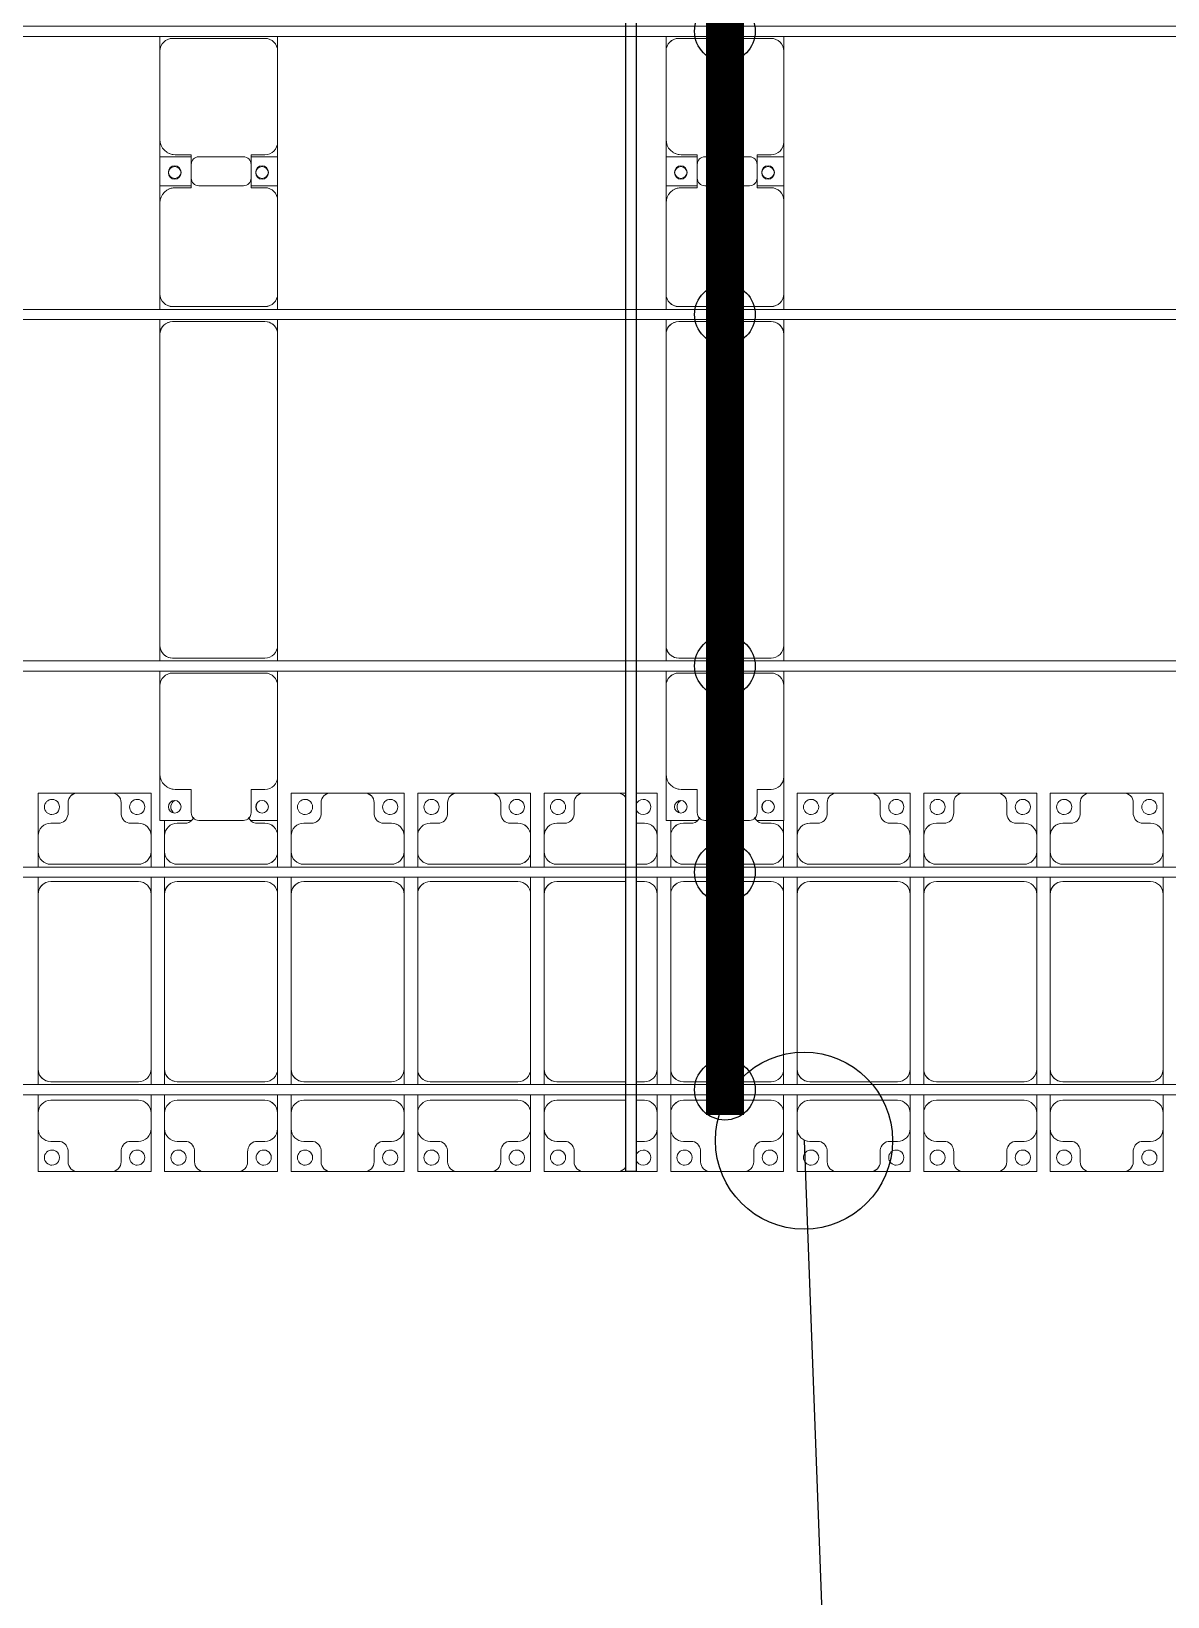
# Model space of a CAD drawing. Header units: millimetres. Extents: x -147246 to 112336, y -213734 to -86506.
# Drawn here: x -76856 to -72365, y -206200 to -200010 of the extents above; entities that cross this region are included whole.
import ezdxf

# ---------------------------------------------------------------- set-up
doc = ezdxf.new("R2010")
doc.units = ezdxf.units.MM
doc.layers.add('A-GENM', color=13, linetype='Continuous', lineweight=9)
doc.layers.add('S-BEAM', color=12, linetype='Continuous', lineweight=9)
for name, color, linetype in [('GC-BICH NEO', 6, 'Continuous'), ('GC-DAY NEO', 5, 'Continuous'), ('GC-HOP 40x60 GIA CUONG', 1, 'Continuous')]:
    doc.layers.add(name, color=color, linetype=linetype)

# ---------------------------------------------------------------- blocks, each defined once
blk = doc.blocks.new('Dầm C52 - Hộp 40x60-V1-BỐ TRÍ KHUNG KẾT CẤU BÈ PIN 05')
at = {"layer": 'S-BEAM', "color": 3, "lineweight": 25}
for p, q in [((-16391.3, 20), (55982.1, 20)), ((55982.1, 20), (55982.1, -20)), ((55982.1, -20), (-16391.3, -20))]:
    blk.add_line(p, q, dxfattribs=at)
blk = doc.blocks.new('Dai phao do pin - DẢI PHAO ĐỠ PIN-V11-BỐ TRÍ KHUNG KẾT CẤU BÈ PIN 05')
at = {"layer": 'A-GENM', "color": 7}
for p, q in [((-1312.2, 241.6), (-1129.7, 241.6)), ((-1312.2, 116.4), (-1312.2, 241.6)), ((-779.7, 241.6), (-1129.7, 241.6)), ((-779.7, 241.6), (-721.5, 241.6)), ((-729.7, -173.4), (-729.7, 191.6)), ((-681.5, 241.6), (-620.3, 241.6)), ((-670.3, 191.6), (-670.3, -173.4)), ((610.3, 241.6), (-620.3, 241.6)), ((610.3, 241.6), (668.5, 241.6)), ((660.3, -173.4), (660.3, 191.6)), ((708.5, 241.6), (769.7, 241.6)), ((719.7, 191.6), (719.7, -173.4)), ((1129.7, 241.6), (769.7, 241.6)), ((1129.7, 241.6), (1312.2, 241.6)), ((1197.8, 241.6), (1380.3, 241.6)), ((1197.8, 118.2), (1197.8, 241.6)), ((1312.2, 241.6), (1312.2, 118.2)), ((1730.3, 241.6), (1380.3, 241.6)), ((1730.3, 241.6), (1788.5, 241.6)), ((1780.3, -173.4), (1780.3, 191.6)), ((-1189.7, 181.6), (-1189.7, 118.2)), ((1189.7, 118.2), (1189.7, 181.6)), ((1320.3, 181.6), (1320.3, 118.2)), ((-1312.2, 88.2), (-1312.2, -88.2)), ((-1189.7, 118.2), (-1282.2, 118.2)), ((1282.2, 118.2), (1189.7, 118.2)), ((1197.8, 88.2), (1197.8, -88.2)), ((1320.3, 118.2), (1227.8, 118.2)), ((1312.2, -88.2), (1312.2, 88.2)), ((-1312.2, -223.4), (-1312.2, -116.4)), ((-1282.2, -118.2), (-1189.7, -118.2)), ((-1189.7, -118.2), (-1189.7, -173.4)), ((1189.7, -173.4), (1189.7, -118.2)), ((1189.7, -118.2), (1282.2, -118.2)), ((1197.8, -223.4), (1197.8, -118.2)), ((1227.8, -118.2), (1320.3, -118.2)), ((1312.2, -118.2), (1312.2, -223.4)), ((1320.3, -118.2), (1320.3, -173.4)), ((-1139.7, -223.4), (-1312.2, -223.4)), ((-1139.7, -223.4), (-779.7, -223.4)), ((-721.5, -223.4), (-779.7, -223.4)), ((-620.3, -223.4), (-681.5, -223.4)), ((-620.3, -223.4), (610.3, -223.4)), ((668.5, -223.4), (610.3, -223.4)), ((769.7, -223.4), (708.5, -223.4)), ((769.7, -223.4), (1139.7, -223.4)), ((1312.2, -223.4), (1139.7, -223.4)), ((1370.3, -223.4), (1197.8, -223.4)), ((1370.3, -223.4), (1730.3, -223.4)), ((1788.5, -223.4), (1730.3, -223.4))]:
    blk.add_line(p, q, dxfattribs=at)
for centre, radius, start, end in [((-1258.6, 183.2), 25, 0, 180), ((-1129.7, 181.6), 60, 90, 180), ((-1129.7, 181.6), 60, 150, 180), ((-779.7, 191.6), 50, 360, 90), ((-779.7, 191.6), 50, 360, 45), ((-620.3, 191.6), 50, 90, 180), ((-620.3, 191.6), 50, 105, 180), ((610.3, 191.6), 50, 360, 90), ((610.3, 191.6), 50, 15, 90), ((769.7, 191.6), 50, 90, 180), ((769.7, 191.6), 50, 135, 180), ((1129.7, 181.6), 60, 360, 90), ((1129.7, 181.6), 60, 360, 30), ((1248.6, 183.2), 25, 360, 180), ((1251.4, 183.2), 25, 0, 180), ((1380.3, 181.6), 60, 90, 180), ((1380.3, 181.6), 60, 150, 180), ((1730.3, 191.6), 50, 360, 90), ((1730.3, 191.6), 50, 360, 45), ((-1258.6, 183.2), 25, 180, 360), ((1248.6, 183.2), 25, 180, 0), ((1251.4, 183.2), 25, 180, 360), ((-1282.2, 88.2), 30, 90, 180), ((-1282.2, 88.2), 30, 120, 134.12107), ((1227.8, 88.2), 30, 90, 180), ((1282.2, 88.2), 30, 360, 90), ((-1282.2, -88.2), 30, 180, 270), ((-1282.2, -88.2), 30, 225.87939, 240), ((1227.8, -88.2), 30, 180, 270), ((1282.2, -88.2), 30, 270, 360), ((-1258.6, -161.8), 25, 0, 180), ((-1258.6, -161.8), 25, 180, 0), ((-1139.7, -173.4), 50, 180, 270), ((-1139.7, -173.4), 50, 180, 225), ((-779.7, -173.4), 50, 270, 360), ((-779.7, -173.4), 50, 315, 360), ((-620.3, -173.4), 50, 180, 270), ((-620.3, -173.4), 50, 180, 270), ((610.3, -173.4), 50, 270, 360), ((610.3, -173.4), 50, 285, 360), ((769.7, -173.4), 50, 180, 270), ((769.7, -173.4), 50, 180, 225), ((1139.7, -173.4), 50, 270, 360), ((1139.7, -173.4), 50, 315, 360), ((1248.6, -161.8), 25, 0, 180), ((1248.6, -161.8), 25, 180, 360), ((1251.4, -161.8), 25, 0, 180), ((1251.4, -161.8), 25, 180, 0), ((1370.3, -173.4), 50, 180, 270), ((1370.3, -173.4), 50, 180, 225), ((1730.3, -173.4), 50, 270, 360), ((1730.3, -173.4), 50, 315, 360)]:
    blk.add_arc(centre, radius, start, end, dxfattribs=at)
blk = doc.blocks.new('Dai phao do pin - DẢI PHAO ĐỠ PIN-V12-BỐ TRÍ KHUNG KẾT CẤU BÈ PIN 05')
at = {"layer": 'A-GENM', "color": 7}
for p, q in [((-1312.2, 241.6), (-1129.7, 241.6)), ((-1312.2, 116.4), (-1312.2, 241.6)), ((-779.7, 241.6), (-1129.7, 241.6)), ((-779.7, 241.6), (-721.5, 241.6)), ((-729.7, -173.4), (-729.7, 191.6)), ((-681.5, 241.6), (-620.3, 241.6)), ((-670.3, 191.6), (-670.3, -173.4)), ((610.3, 241.6), (-620.3, 241.6)), ((610.3, 241.6), (668.5, 241.6)), ((660.3, -173.4), (660.3, 191.6)), ((708.5, 241.6), (769.7, 241.6)), ((719.7, 191.6), (719.7, -173.4)), ((1129.7, 241.6), (769.7, 241.6)), ((1129.7, 241.6), (1312.2, 241.6)), ((1197.8, 241.6), (1380.3, 241.6)), ((1197.8, 118.2), (1197.8, 241.6)), ((1312.2, 241.6), (1312.2, 118.2)), ((1730.3, 241.6), (1380.3, 241.6)), ((1730.3, 241.6), (1788.5, 241.6)), ((1780.3, -173.4), (1780.3, 191.6)), ((-1189.7, 181.6), (-1189.7, 118.2)), ((1189.7, 118.2), (1189.7, 181.6)), ((1320.3, 181.6), (1320.3, 118.2)), ((-1312.2, 88.2), (-1312.2, -88.2)), ((-1189.7, 118.2), (-1282.2, 118.2)), ((1282.2, 118.2), (1189.7, 118.2)), ((1197.8, 88.2), (1197.8, -88.2)), ((1320.3, 118.2), (1227.8, 118.2)), ((1312.2, -88.2), (1312.2, 88.2)), ((-1312.2, -223.4), (-1312.2, -116.4)), ((-1282.2, -118.2), (-1189.7, -118.2)), ((-1189.7, -118.2), (-1189.7, -173.4)), ((1189.7, -173.4), (1189.7, -118.2)), ((1189.7, -118.2), (1282.2, -118.2)), ((1197.8, -223.4), (1197.8, -118.2)), ((1227.8, -118.2), (1320.3, -118.2)), ((1312.2, -118.2), (1312.2, -223.4)), ((1320.3, -118.2), (1320.3, -173.4)), ((-1139.7, -223.4), (-1312.2, -223.4)), ((-1139.7, -223.4), (-779.7, -223.4)), ((-721.5, -223.4), (-779.7, -223.4)), ((-620.3, -223.4), (-681.5, -223.4)), ((-620.3, -223.4), (610.3, -223.4)), ((668.5, -223.4), (610.3, -223.4)), ((769.7, -223.4), (708.5, -223.4)), ((769.7, -223.4), (1139.7, -223.4)), ((1312.2, -223.4), (1139.7, -223.4)), ((1370.3, -223.4), (1197.8, -223.4)), ((1370.3, -223.4), (1730.3, -223.4)), ((1788.5, -223.4), (1730.3, -223.4))]:
    blk.add_line(p, q, dxfattribs=at)
for centre, radius, start, end in [((-1258.6, 183.2), 25, 0, 180), ((-1129.7, 181.6), 60, 90, 180), ((-1129.7, 181.6), 60, 150, 180), ((-779.7, 191.6), 50, 360, 90), ((-779.7, 191.6), 50, 360, 45), ((-620.3, 191.6), 50, 90, 180), ((-620.3, 191.6), 50, 105, 180), ((610.3, 191.6), 50, 360, 90), ((610.3, 191.6), 50, 15, 90), ((769.7, 191.6), 50, 90, 180), ((769.7, 191.6), 50, 135, 180), ((1129.7, 181.6), 60, 360, 90), ((1129.7, 181.6), 60, 360, 30), ((1248.6, 183.2), 25, 360, 180), ((1251.4, 183.2), 25, 0, 180), ((1380.3, 181.6), 60, 90, 180), ((1380.3, 181.6), 60, 150, 180), ((1730.3, 191.6), 50, 360, 90), ((1730.3, 191.6), 50, 360, 45), ((-1258.6, 183.2), 25, 180, 360), ((1248.6, 183.2), 25, 180, 0), ((1251.4, 183.2), 25, 180, 360), ((-1282.2, 88.2), 30, 90, 180), ((-1282.2, 88.2), 30, 120, 134.12062), ((1227.8, 88.2), 30, 90, 180), ((1282.2, 88.2), 30, 360, 90), ((-1282.2, -88.2), 30, 180, 270), ((-1282.2, -88.2), 30, 225.87984, 240), ((1227.8, -88.2), 30, 180, 270), ((1282.2, -88.2), 30, 270, 360), ((-1258.6, -161.8), 25, 0, 180), ((-1258.6, -161.8), 25, 180, 0), ((-1139.7, -173.4), 50, 180, 270), ((-1139.7, -173.4), 50, 180, 225), ((-779.7, -173.4), 50, 270, 360), ((-779.7, -173.4), 50, 315, 360), ((-620.3, -173.4), 50, 180, 270), ((-620.3, -173.4), 50, 180, 270), ((610.3, -173.4), 50, 270, 360), ((610.3, -173.4), 50, 285, 360), ((769.7, -173.4), 50, 180, 270), ((769.7, -173.4), 50, 180, 225), ((1139.7, -173.4), 50, 270, 360), ((1139.7, -173.4), 50, 315, 360), ((1248.6, -161.8), 25, 0, 180), ((1248.6, -161.8), 25, 180, 360), ((1251.4, -161.8), 25, 0, 180), ((1251.4, -161.8), 25, 180, 0), ((1370.3, -173.4), 50, 180, 270), ((1370.3, -173.4), 50, 180, 225), ((1730.3, -173.4), 50, 270, 360), ((1730.3, -173.4), 50, 315, 360)]:
    blk.add_arc(centre, radius, start, end, dxfattribs=at)
blk = doc.blocks.new('Dai phaodi lai - DẢI PHAO ĐI LẠI-25020-BỐ TRÍ KHUNG KẾT CẤU BÈ PIN 05')
at = {"layer": 'A-GENM', "color": 7}
for p, q in [((19276.8, 748.4), (19433.1, 748.4)), ((19276.8, 579.3), (19276.8, 748.4)), ((19566.9, 748.4), (19433.1, 748.4)), ((19566.9, 748.4), (19723.2, 748.4)), ((19723.2, 748.4), (19723.2, 579.3)), ((20276.8, 748.4), (20433.1, 748.4)), ((20276.8, 579.3), (20276.8, 748.4)), ((20566.9, 748.4), (20433.1, 748.4)), ((20566.9, 748.4), (20723.2, 748.4)), ((20723.2, 748.4), (20723.2, 579.3)), ((20776.8, 748.4), (20933.1, 748.4)), ((20776.8, 579.3), (20776.8, 748.4)), ((21066.9, 748.4), (20933.1, 748.4)), ((21066.9, 748.4), (21223.2, 748.4)), ((21223.2, 748.4), (21223.2, 579.3)), ((21276.8, 748.4), (21433.1, 748.4)), ((21276.8, 579.3), (21276.8, 748.4)), ((21566.9, 748.4), (21433.1, 748.4)), ((21566.9, 748.4), (21600, 748.4)), ((21640, 748.4), (21723.2, 748.4)), ((21723.2, 748.4), (21723.2, 579.3)), ((22276.8, 748.4), (22433.1, 748.4)), ((22276.8, 579.3), (22276.8, 748.4)), ((22566.9, 748.4), (22433.1, 748.4)), ((22566.9, 748.4), (22723.2, 748.4)), ((22723.2, 748.4), (22723.2, 579.3)), ((22776.8, 748.4), (22933.1, 748.4)), ((22776.8, 579.3), (22776.8, 748.4)), ((23066.9, 748.4), (22933.1, 748.4)), ((23066.9, 748.4), (23223.2, 748.4)), ((23223.2, 748.4), (23223.2, 579.3)), ((23276.8, 748.4), (23433.1, 748.4)), ((23276.8, 579.3), (23276.8, 748.4)), ((23566.9, 748.4), (23433.1, 748.4)), ((23566.9, 748.4), (23723.2, 748.4)), ((23723.2, 748.4), (23723.2, 579.3)), ((19395.1, 710.4), (19395.1, 670.7)), ((19604.9, 670.7), (19604.9, 710.4)), ((20395.1, 710.4), (20395.1, 670.7)), ((20604.9, 670.7), (20604.9, 710.4)), ((20895.1, 710.4), (20895.1, 670.7)), ((21104.9, 670.7), (21104.9, 710.4)), ((21395.1, 710.4), (21395.1, 670.7)), ((22395.1, 710.4), (22395.1, 670.7)), ((22604.9, 670.7), (22604.9, 710.4)), ((22895.1, 710.4), (22895.1, 670.7)), ((23104.9, 670.7), (23104.9, 710.4)), ((23395.1, 710.4), (23395.1, 670.7)), ((23604.9, 670.7), (23604.9, 710.4)), ((19364.3, 629.3), (19326.8, 629.3)), ((19673.2, 629.3), (19635.7, 629.3)), ((19776.8, 579.3), (19776.8, 641.7)), ((19864.3, 629.3), (19826.8, 629.3)), ((20173.2, 629.3), (20135.7, 629.3)), ((20223.2, 640.7), (20223.2, 579.3)), ((20364.3, 629.3), (20326.8, 629.3)), ((20673.2, 629.3), (20635.7, 629.3)), ((20864.3, 629.3), (20826.8, 629.3)), ((21173.2, 629.3), (21135.7, 629.3)), ((21364.3, 629.3), (21326.8, 629.3)), ((21673.2, 629.3), (21640, 629.3)), ((21776.8, 579.3), (21776.8, 641.7)), ((21864.3, 629.3), (21826.8, 629.3)), ((22173.2, 629.3), (22135.7, 629.3)), ((22223.2, 640.7), (22223.2, 579.3)), ((22364.3, 629.3), (22326.8, 629.3)), ((22673.2, 629.3), (22635.7, 629.3)), ((22864.3, 629.3), (22826.8, 629.3)), ((23173.2, 629.3), (23135.7, 629.3)), ((23364.3, 629.3), (23326.8, 629.3)), ((23673.2, 629.3), (23635.7, 629.3)), ((19276.8, 579.3), (19276.8, 516.7)), ((19723.2, 516.7), (19723.2, 579.3)), ((19776.8, 579.3), (19776.8, 516.7)), ((20223.2, 516.7), (20223.2, 579.3)), ((20276.8, 579.3), (20276.8, 516.7)), ((20723.2, 516.7), (20723.2, 579.3)), ((20776.8, 579.3), (20776.8, 516.7)), ((21223.2, 516.7), (21223.2, 579.3)), ((21276.8, 579.3), (21276.8, 516.7)), ((21723.2, 516.7), (21723.2, 579.3)), ((21776.8, 579.3), (21776.8, 516.7)), ((22223.2, 516.7), (22223.2, 579.3)), ((22276.8, 579.3), (22276.8, 516.7)), ((22723.2, 516.7), (22723.2, 579.3)), ((22776.8, 579.3), (22776.8, 516.7)), ((23223.2, 516.7), (23223.2, 579.3)), ((23276.8, 579.3), (23276.8, 516.7)), ((23723.2, 516.7), (23723.2, 579.3)), ((19276.8, 455.5), (19276.8, 516.7)), ((19723.2, 516.7), (19723.2, 455.5)), ((19776.8, 455.5), (19776.8, 516.7)), ((20223.2, 516.7), (20223.2, 455.5)), ((20276.8, 455.5), (20276.8, 516.7)), ((20723.2, 516.7), (20723.2, 455.5)), ((20776.8, 455.5), (20776.8, 516.7)), ((21223.2, 516.7), (21223.2, 455.5)), ((21276.8, 455.5), (21276.8, 516.7)), ((21723.2, 516.7), (21723.2, 455.5)), ((21776.8, 455.5), (21776.8, 516.7)), ((22223.2, 516.7), (22223.2, 455.5)), ((22276.8, 455.5), (22276.8, 516.7)), ((22723.2, 516.7), (22723.2, 455.5)), ((22776.8, 455.5), (22776.8, 516.7)), ((23223.2, 516.7), (23223.2, 455.5)), ((23276.8, 455.5), (23276.8, 516.7)), ((23723.2, 516.7), (23723.2, 455.5)), ((19326.8, 466.7), (19673.2, 466.7)), ((19826.8, 466.7), (20173.2, 466.7)), ((20326.8, 466.7), (20673.2, 466.7)), ((20826.8, 466.7), (21173.2, 466.7)), ((21326.8, 466.7), (21600, 466.7)), ((21640, 466.7), (21673.2, 466.7)), ((21826.8, 466.7), (22173.2, 466.7)), ((22326.8, 466.7), (22673.2, 466.7)), ((22826.8, 466.7), (23173.2, 466.7)), ((23326.8, 466.7), (23673.2, 466.7)), ((19276.8, 348.3), (19276.8, 415.5)), ((19673.2, 398.3), (19326.8, 398.3)), ((19723.2, 415.5), (19723.2, 348.3)), ((19776.8, 348.3), (19776.8, 415.5)), ((20173.2, 398.3), (19826.8, 398.3)), ((20223.2, 415.5), (20223.2, 348.3)), ((20276.8, 348.3), (20276.8, 415.5)), ((20673.2, 398.3), (20326.8, 398.3)), ((20723.2, 415.5), (20723.2, 348.3)), ((20776.8, 348.3), (20776.8, 415.5)), ((21173.2, 398.3), (20826.8, 398.3)), ((21223.2, 415.5), (21223.2, 348.3)), ((21276.8, 348.3), (21276.8, 415.5)), ((21600, 398.3), (21326.8, 398.3)), ((21673.2, 398.3), (21640, 398.3)), ((21723.2, 415.5), (21723.2, 348.3)), ((21776.8, 348.3), (21776.8, 415.5)), ((22173.2, 398.3), (21826.8, 398.3)), ((22223.2, 415.5), (22223.2, 348.3)), ((22276.8, 348.3), (22276.8, 415.5)), ((22673.2, 398.3), (22326.8, 398.3)), ((22723.2, 415.5), (22723.2, 348.3)), ((22776.8, 348.3), (22776.8, 415.5)), ((23173.2, 398.3), (22826.8, 398.3)), ((23223.2, 415.5), (23223.2, 348.3)), ((23276.8, 348.3), (23276.8, 415.5)), ((23673.2, 398.3), (23326.8, 398.3)), ((23723.2, 415.5), (23723.2, 348.3)), ((19276.8, 348.3), (19276.8, -343.3)), ((19723.2, -343.3), (19723.2, 348.3)), ((19776.8, 348.3), (19776.8, -343.3)), ((20223.2, -343.3), (20223.2, 348.3)), ((20276.8, 348.3), (20276.8, -343.3)), ((20723.2, -343.3), (20723.2, 348.3)), ((20776.8, 348.3), (20776.8, -343.3)), ((21223.2, -343.3), (21223.2, 348.3)), ((21276.8, 348.3), (21276.8, -343.3)), ((21723.2, -343.3), (21723.2, 348.3)), ((21776.8, 348.3), (21776.8, -343.3)), ((22223.2, -343.3), (22223.2, 348.3)), ((22276.8, 348.3), (22276.8, -343.3)), ((22723.2, -343.3), (22723.2, 348.3)), ((22776.8, 348.3), (22776.8, -343.3)), ((23223.2, -343.3), (23223.2, 348.3)), ((23276.8, 348.3), (23276.8, -343.3)), ((23723.2, -343.3), (23723.2, 348.3)), ((19276.8, -404.5), (19276.8, -343.3)), ((19723.2, -343.3), (19723.2, -404.5)), ((19776.8, -404.5), (19776.8, -343.3)), ((20223.2, -343.3), (20223.2, -404.5)), ((20276.8, -404.5), (20276.8, -343.3)), ((20723.2, -343.3), (20723.2, -404.5)), ((20776.8, -404.5), (20776.8, -343.3)), ((21223.2, -343.3), (21223.2, -404.5)), ((21276.8, -404.5), (21276.8, -343.3)), ((21723.2, -343.3), (21723.2, -404.5)), ((21776.8, -404.5), (21776.8, -343.3)), ((22223.2, -343.3), (22223.2, -404.5)), ((22276.8, -404.5), (22276.8, -343.3)), ((22723.2, -343.3), (22723.2, -404.5)), ((22776.8, -404.5), (22776.8, -343.3)), ((23223.2, -343.3), (23223.2, -404.5)), ((23276.8, -404.5), (23276.8, -343.3)), ((23723.2, -343.3), (23723.2, -404.5)), ((19326.8, -393.3), (19673.2, -393.3)), ((19826.8, -393.3), (20173.2, -393.3)), ((20326.8, -393.3), (20673.2, -393.3)), ((20826.8, -393.3), (21173.2, -393.3)), ((21326.8, -393.3), (21600, -393.3)), ((21640, -393.3), (21673.2, -393.3)), ((21826.8, -393.3), (22173.2, -393.3)), ((22326.8, -393.3), (22673.2, -393.3)), ((22826.8, -393.3), (23173.2, -393.3)), ((23326.8, -393.3), (23673.2, -393.3)), ((19276.8, -516.7), (19276.8, -444.5)), ((19673.2, -466.7), (19326.8, -466.7)), ((19723.2, -444.5), (19723.2, -516.7)), ((19776.8, -516.7), (19776.8, -444.5)), ((20173.2, -466.7), (19826.8, -466.7)), ((20223.2, -444.5), (20223.2, -516.7)), ((20276.8, -516.7), (20276.8, -444.5)), ((20673.2, -466.7), (20326.8, -466.7)), ((20723.2, -444.5), (20723.2, -516.7)), ((20776.8, -516.7), (20776.8, -444.5)), ((21173.2, -466.7), (20826.8, -466.7)), ((21223.2, -444.5), (21223.2, -516.7)), ((21276.8, -516.7), (21276.8, -444.5)), ((21600, -466.7), (21326.8, -466.7)), ((21673.2, -466.7), (21640, -466.7)), ((21723.2, -444.5), (21723.2, -516.7)), ((21776.8, -516.7), (21776.8, -444.5)), ((22173.2, -466.7), (21826.8, -466.7)), ((22223.2, -444.5), (22223.2, -516.7)), ((22276.8, -516.7), (22276.8, -444.5)), ((22673.2, -466.7), (22326.8, -466.7)), ((22723.2, -444.5), (22723.2, -516.7)), ((22776.8, -516.7), (22776.8, -444.5)), ((23173.2, -466.7), (22826.8, -466.7)), ((23223.2, -444.5), (23223.2, -516.7)), ((23276.8, -516.7), (23276.8, -444.5)), ((23673.2, -466.7), (23326.8, -466.7)), ((23723.2, -444.5), (23723.2, -516.7)), ((19276.8, -516.7), (19276.8, -579.3)), ((19723.2, -579.3), (19723.2, -516.7)), ((19776.8, -516.7), (19776.8, -579.3)), ((20223.2, -579.3), (20223.2, -516.7)), ((20276.8, -516.7), (20276.8, -579.3)), ((20723.2, -579.3), (20723.2, -516.7)), ((20776.8, -516.7), (20776.8, -579.3)), ((21223.2, -579.3), (21223.2, -516.7)), ((21276.8, -516.7), (21276.8, -579.3)), ((21723.2, -579.3), (21723.2, -516.7)), ((21776.8, -516.7), (21776.8, -579.3)), ((22223.2, -579.3), (22223.2, -516.7)), ((22276.8, -516.7), (22276.8, -579.3)), ((22723.2, -579.3), (22723.2, -516.7)), ((22776.8, -516.7), (22776.8, -579.3)), ((23223.2, -579.3), (23223.2, -516.7)), ((23276.8, -516.7), (23276.8, -579.3)), ((23723.2, -579.3), (23723.2, -516.7)), ((19276.8, -748.4), (19276.8, -579.3)), ((19723.2, -579.3), (19723.2, -748.4)), ((19776.8, -748.4), (19776.8, -579.3)), ((20223.2, -579.3), (20223.2, -748.4)), ((20276.8, -748.4), (20276.8, -579.3)), ((20723.2, -579.3), (20723.2, -748.4)), ((20776.8, -748.4), (20776.8, -579.3)), ((21223.2, -579.3), (21223.2, -748.4)), ((21276.8, -748.4), (21276.8, -579.3)), ((21723.2, -579.3), (21723.2, -748.4)), ((21776.8, -748.4), (21776.8, -579.3)), ((22223.2, -579.3), (22223.2, -748.4)), ((22276.8, -748.4), (22276.8, -579.3)), ((22723.2, -579.3), (22723.2, -748.4)), ((22776.8, -748.4), (22776.8, -579.3)), ((23223.2, -579.3), (23223.2, -748.4)), ((23276.8, -748.4), (23276.8, -579.3)), ((23723.2, -579.3), (23723.2, -748.4)), ((19326.8, -629.3), (19364.3, -629.3)), ((19395.1, -670.7), (19395.1, -710.4)), ((19604.9, -710.4), (19604.9, -670.7)), ((19635.7, -629.3), (19673.2, -629.3)), ((19826.8, -629.3), (19864.3, -629.3)), ((19895.1, -670.7), (19895.1, -710.4)), ((20104.9, -710.4), (20104.9, -670.7)), ((20135.7, -629.3), (20173.2, -629.3)), ((20326.8, -629.3), (20364.3, -629.3)), ((20395.1, -670.7), (20395.1, -710.4)), ((20604.9, -710.4), (20604.9, -670.7)), ((20635.7, -629.3), (20673.2, -629.3)), ((20826.8, -629.3), (20864.3, -629.3)), ((20895.1, -670.7), (20895.1, -710.4)), ((21104.9, -710.4), (21104.9, -670.7)), ((21135.7, -629.3), (21173.2, -629.3)), ((21326.8, -629.3), (21364.3, -629.3)), ((21395.1, -670.7), (21395.1, -710.4)), ((21640, -629.3), (21673.2, -629.3)), ((21826.8, -629.3), (21864.3, -629.3)), ((21895.1, -670.7), (21895.1, -710.4)), ((22104.9, -710.4), (22104.9, -670.7)), ((22135.7, -629.3), (22173.2, -629.3)), ((22326.8, -629.3), (22364.3, -629.3)), ((22395.1, -670.7), (22395.1, -710.4)), ((22604.9, -710.4), (22604.9, -670.7)), ((22635.7, -629.3), (22673.2, -629.3)), ((22826.8, -629.3), (22864.3, -629.3)), ((22895.1, -670.7), (22895.1, -710.4)), ((23104.9, -710.4), (23104.9, -670.7)), ((23135.7, -629.3), (23173.2, -629.3)), ((23326.8, -629.3), (23364.3, -629.3)), ((23395.1, -670.7), (23395.1, -710.4)), ((23604.9, -710.4), (23604.9, -670.7)), ((23635.7, -629.3), (23673.2, -629.3)), ((19433.1, -748.4), (19276.8, -748.4)), ((19433.1, -748.4), (19566.9, -748.4)), ((19723.2, -748.4), (19566.9, -748.4)), ((19933.1, -748.4), (19776.8, -748.4)), ((19933.1, -748.4), (20066.9, -748.4)), ((20223.2, -748.4), (20066.9, -748.4)), ((20433.1, -748.4), (20276.8, -748.4)), ((20433.1, -748.4), (20566.9, -748.4)), ((20723.2, -748.4), (20566.9, -748.4)), ((20933.1, -748.4), (20776.8, -748.4)), ((20933.1, -748.4), (21066.9, -748.4)), ((21223.2, -748.4), (21066.9, -748.4)), ((21433.1, -748.4), (21276.8, -748.4)), ((21433.1, -748.4), (21566.9, -748.4)), ((21600, -748.4), (21566.9, -748.4)), ((21723.2, -748.4), (21640, -748.4)), ((21933.1, -748.4), (21776.8, -748.4)), ((21933.1, -748.4), (22066.9, -748.4)), ((22223.2, -748.4), (22066.9, -748.4)), ((22433.1, -748.4), (22276.8, -748.4)), ((22433.1, -748.4), (22566.9, -748.4)), ((22723.2, -748.4), (22566.9, -748.4)), ((22933.1, -748.4), (22776.8, -748.4)), ((22933.1, -748.4), (23066.9, -748.4)), ((23223.2, -748.4), (23066.9, -748.4)), ((23433.1, -748.4), (23276.8, -748.4)), ((23433.1, -748.4), (23566.9, -748.4)), ((23723.2, -748.4), (23566.9, -748.4))]:
    blk.add_line(p, q, dxfattribs=at)
for centre, radius, start, end in [((19433.1, 710.4), 38, 90, 180), ((19433.1, 710.4), 38, 90, 135), ((19566.9, 710.4), 38, 360, 90), ((19566.9, 710.4), 38, 45, 90), ((20433.1, 710.4), 38, 90, 180), ((20433.1, 710.4), 38, 90, 135), ((20566.9, 710.4), 38, 0, 90), ((20566.9, 710.4), 38, 45, 90), ((20933.1, 710.4), 38, 90, 180), ((20933.1, 710.4), 38, 90, 135), ((21066.9, 710.4), 38, 0, 90), ((21066.9, 710.4), 38, 45, 90), ((21433.1, 710.4), 38, 90, 180), ((21433.1, 710.4), 38, 90, 135), ((21566.9, 710.4), 38, 30, 90), ((21566.9, 710.4), 38, 45, 90), ((22433.1, 710.4), 38, 90, 180), ((22433.1, 710.4), 38, 90, 135), ((22566.9, 710.4), 38, 360, 90), ((22566.9, 710.4), 38, 45, 90), ((22933.1, 710.4), 38, 90, 180), ((22933.1, 710.4), 38, 90, 135), ((23066.9, 710.4), 38, 0, 90), ((23066.9, 710.4), 38, 45, 90), ((23433.1, 710.4), 38, 90, 180), ((23433.1, 710.4), 38, 90, 135), ((23566.9, 710.4), 38, 360, 90), ((23566.9, 710.4), 38, 45, 90), ((19331.6, 693.3), 30, 90, 270), ((19331.6, 693.3), 30, 270, 90), ((19668.4, 693.3), 30, 90, 270), ((19668.4, 693.3), 30, 270, 90), ((19831.6, 693.3), 30, 120, 225), ((20168.4, 693.3), 30, 150, 208.68581), ((20331.6, 693.3), 30, 90, 270), ((20331.6, 693.3), 30, 270, 90), ((20668.4, 693.3), 30, 90, 270), ((20668.4, 693.3), 30, 270, 90), ((20831.6, 693.3), 30, 90, 270), ((20831.6, 693.3), 30, 270, 90), ((21168.4, 693.3), 30, 90, 270), ((21168.4, 693.3), 30, 270, 90), ((21331.6, 693.3), 30, 90, 270), ((21331.6, 693.3), 30, 270, 90), ((21668.4, 693.3), 30, 90, 162.10349), ((21668.4, 693.3), 30, 197.89651, 270), ((21668.4, 693.3), 30, 270, 90), ((21831.6, 693.3), 30, 120, 225), ((22168.4, 693.3), 30, 150, 208.68776), ((22331.6, 693.3), 30, 90, 270), ((22331.6, 693.3), 30, 270, 90), ((22668.4, 693.3), 30, 90, 270), ((22668.4, 693.3), 30, 270, 90), ((22831.6, 693.3), 30, 90, 270), ((22831.6, 693.3), 30, 270, 90), ((23168.4, 693.3), 30, 90, 270), ((23168.4, 693.3), 30, 270, 90), ((23331.6, 693.3), 30, 90, 270), ((23331.6, 693.3), 30, 270, 90), ((23668.4, 693.3), 30, 90, 270), ((23668.4, 693.3), 30, 270, 90), ((19326.8, 579.3), 50, 90, 180), ((19326.8, 579.3), 50, 90, 135), ((19355.2, 668.2), 40, 283.18854, 3.50807), ((19644.8, 668.2), 40, 176.49193, 256.81146), ((19673.2, 579.3), 50, 0, 90), ((19673.2, 579.3), 50, 45, 90), ((19826.8, 579.3), 50, 90, 180), ((19826.8, 579.3), 50, 90, 135), ((19855.2, 668.2), 40, 283.18854, 336.12251), ((20144.8, 668.2), 40, 203.8773, 256.81146), ((20173.2, 579.3), 50, 0, 90), ((20173.2, 579.3), 50, 45, 90), ((20326.8, 579.3), 50, 90, 180), ((20326.8, 579.3), 50, 90, 135), ((20355.2, 668.2), 40, 283.18854, 3.50807), ((20644.8, 668.2), 40, 176.49193, 256.81146), ((20673.2, 579.3), 50, 0, 90), ((20673.2, 579.3), 50, 45, 90), ((20826.8, 579.3), 50, 90, 180), ((20826.8, 579.3), 50, 90, 135), ((20855.2, 668.2), 40, 283.18854, 3.50807), ((21144.8, 668.2), 40, 176.49193, 256.81146), ((21173.2, 579.3), 50, 0, 90), ((21173.2, 579.3), 50, 45, 90), ((21326.8, 579.3), 50, 90, 180), ((21326.8, 579.3), 50, 90, 135), ((21355.2, 668.2), 40, 283.18854, 3.50807), ((21673.2, 579.3), 50, 0, 90), ((21673.2, 579.3), 50, 45, 90), ((21826.8, 579.3), 50, 90, 180), ((21826.8, 579.3), 50, 90, 135), ((21855.2, 668.2), 40, 283.18854, 336.12198), ((22144.8, 668.2), 40, 203.87784, 256.81146), ((22173.2, 579.3), 50, 0, 90), ((22173.2, 579.3), 50, 45, 90), ((22326.8, 579.3), 50, 90, 180), ((22326.8, 579.3), 50, 90, 135), ((22355.2, 668.2), 40, 283.18854, 3.50807), ((22644.8, 668.2), 40, 176.49193, 256.81146), ((22673.2, 579.3), 50, 360, 90), ((22673.2, 579.3), 50, 45, 90), ((22826.8, 579.3), 50, 90, 180), ((22826.8, 579.3), 50, 90, 135), ((22855.2, 668.2), 40, 283.18854, 3.50807), ((23144.8, 668.2), 40, 176.49193, 256.81146), ((23173.2, 579.3), 50, 0, 90), ((23173.2, 579.3), 50, 45, 90), ((23326.8, 579.3), 50, 90, 180), ((23326.8, 579.3), 50, 90, 135), ((23355.2, 668.2), 40, 283.18854, 3.50807), ((23644.8, 668.2), 40, 176.49193, 256.81146), ((23673.2, 579.3), 50, 0, 90), ((23673.2, 579.3), 50, 45, 90), ((19326.8, 516.7), 50, 180, 270), ((19673.2, 516.7), 50, 270, 0), ((19826.8, 516.7), 50, 180, 270), ((20173.2, 516.7), 50, 270, 360), ((20326.8, 516.7), 50, 180, 270), ((20673.2, 516.7), 50, 270, 0), ((20826.8, 516.7), 50, 180, 270), ((21173.2, 516.7), 50, 270, 360), ((21326.8, 516.7), 50, 180, 270), ((21673.2, 516.7), 50, 270, 0), ((21826.8, 516.7), 50, 180, 270), ((22173.2, 516.7), 50, 270, 360), ((22326.8, 516.7), 50, 180, 270), ((22673.2, 516.7), 50, 270, 360), ((22826.8, 516.7), 50, 180, 270), ((23173.2, 516.7), 50, 270, 0), ((23326.8, 516.7), 50, 180, 270), ((23673.2, 516.7), 50, 270, 0), ((19326.8, 516.7), 50, 225, 270), ((19673.2, 516.7), 50, 270, 315), ((19826.8, 516.7), 50, 225, 270), ((20173.2, 516.7), 50, 270, 315), ((20326.8, 516.7), 50, 225, 270), ((20673.2, 516.7), 50, 270, 315), ((20826.8, 516.7), 50, 225, 270), ((21173.2, 516.7), 50, 270, 315), ((21326.8, 516.7), 50, 225, 270), ((21673.2, 516.7), 50, 270, 315), ((21826.8, 516.7), 50, 225, 270), ((22173.2, 516.7), 50, 270, 315), ((22326.8, 516.7), 50, 225, 270), ((22673.2, 516.7), 50, 270, 315), ((22826.8, 516.7), 50, 225, 270), ((23173.2, 516.7), 50, 270, 315), ((23326.8, 516.7), 50, 225, 270), ((23673.2, 516.7), 50, 270, 315), ((19326.8, 348.3), 50, 90, 180), ((19326.8, 348.3), 50, 120, 165), ((19673.2, 348.3), 50, 0, 90), ((19673.2, 348.3), 50, 45, 90), ((19826.8, 348.3), 50, 90, 180), ((19826.8, 348.3), 50, 120, 165), ((20173.2, 348.3), 50, 360, 90), ((20173.2, 348.3), 50, 45, 90), ((20326.8, 348.3), 50, 90, 180), ((20326.8, 348.3), 50, 120, 165), ((20673.2, 348.3), 50, 0, 90), ((20673.2, 348.3), 50, 45, 90), ((20826.8, 348.3), 50, 90, 180), ((20826.8, 348.3), 50, 120, 165), ((21173.2, 348.3), 50, 0, 90), ((21173.2, 348.3), 50, 45, 90), ((21326.8, 348.3), 50, 90, 180), ((21326.8, 348.3), 50, 120, 165), ((21673.2, 348.3), 50, 360, 90), ((21673.2, 348.3), 50, 45, 90), ((21826.8, 348.3), 50, 90, 180), ((21826.8, 348.3), 50, 120, 165), ((22173.2, 348.3), 50, 0, 90), ((22173.2, 348.3), 50, 45, 90), ((22326.8, 348.3), 50, 90, 180), ((22326.8, 348.3), 50, 120, 165), ((22673.2, 348.3), 50, 360, 90), ((22673.2, 348.3), 50, 45, 90), ((22826.8, 348.3), 50, 90, 180), ((22826.8, 348.3), 50, 120, 165), ((23173.2, 348.3), 50, 0, 90), ((23173.2, 348.3), 50, 45, 90), ((23326.8, 348.3), 50, 90, 180), ((23326.8, 348.3), 50, 120, 165), ((23673.2, 348.3), 50, 360, 90), ((23673.2, 348.3), 50, 45, 90), ((19326.8, -343.3), 50, 180, 270), ((19326.8, -343.3), 50, 180, 255), ((19673.2, -343.3), 50, 270, 0), ((19673.2, -343.3), 50, 315, 0), ((19826.8, -343.3), 50, 180, 270), ((19826.8, -343.3), 50, 180, 255), ((20173.2, -343.3), 50, 270, 0), ((20173.2, -343.3), 50, 315, 0), ((20326.8, -343.3), 50, 180, 270), ((20326.8, -343.3), 50, 180, 255), ((20673.2, -343.3), 50, 270, 0), ((20673.2, -343.3), 50, 315, 360), ((20826.8, -343.3), 50, 180, 270), ((20826.8, -343.3), 50, 180, 204.43189), ((20826.8, -343.3), 50, 210, 255), ((21173.2, -343.3), 50, 270, 0), ((21173.2, -343.3), 50, 315, 0), ((21326.8, -343.3), 50, 180, 270), ((21326.8, -343.3), 50, 180, 255), ((21673.2, -343.3), 50, 270, 0), ((21673.2, -343.3), 50, 315, 0), ((21826.8, -343.3), 50, 180, 270), ((21826.8, -343.3), 50, 180, 255), ((22173.2, -343.3), 50, 270, 0), ((22173.2, -343.3), 50, 315, 0), ((22326.8, -343.3), 50, 180, 270), ((22326.8, -343.3), 50, 180, 255), ((22673.2, -343.3), 50, 270, 0), ((22673.2, -343.3), 50, 315, 0), ((22826.8, -343.3), 50, 180, 270), ((22826.8, -343.3), 50, 180, 255), ((23173.2, -343.3), 50, 270, 0), ((23173.2, -343.3), 50, 315, 0), ((23326.8, -343.3), 50, 180, 270), ((23326.8, -343.3), 50, 180, 255), ((23673.2, -343.3), 50, 270, 360), ((23673.2, -343.3), 50, 315, 360), ((19326.8, -516.7), 50, 90, 180), ((19326.8, -516.7), 50, 90, 135), ((19673.2, -516.7), 50, 0, 90), ((19673.2, -516.7), 50, 45, 90), ((19826.8, -516.7), 50, 90, 180), ((19826.8, -516.7), 50, 90, 135), ((20173.2, -516.7), 50, 0, 90), ((20173.2, -516.7), 50, 45, 90), ((20326.8, -516.7), 50, 90, 180), ((20326.8, -516.7), 50, 90, 135), ((20673.2, -516.7), 50, 0, 90), ((20673.2, -516.7), 50, 45, 90), ((20826.8, -516.7), 50, 90, 180), ((20826.8, -516.7), 50, 90, 135), ((21173.2, -516.7), 50, 0, 90), ((21173.2, -516.7), 50, 45, 90), ((21326.8, -516.7), 50, 90, 180), ((21326.8, -516.7), 50, 90, 135), ((21673.2, -516.7), 50, 360, 90), ((21673.2, -516.7), 50, 45, 90), ((21826.8, -516.7), 50, 90, 180), ((21826.8, -516.7), 50, 90, 135), ((22173.2, -516.7), 50, 360, 90), ((22173.2, -516.7), 50, 45, 90), ((22326.8, -516.7), 50, 90, 180), ((22326.8, -516.7), 50, 90, 135), ((22673.2, -516.7), 50, 0, 90), ((22673.2, -516.7), 50, 45, 90), ((22826.8, -516.7), 50, 90, 180), ((22826.8, -516.7), 50, 90, 135), ((23173.2, -516.7), 50, 0, 90), ((23173.2, -516.7), 50, 45, 90), ((23326.8, -516.7), 50, 90, 180), ((23326.8, -516.7), 50, 90, 135), ((23673.2, -516.7), 50, 0, 90), ((23673.2, -516.7), 50, 45, 90), ((19326.8, -579.3), 50, 180, 270), ((19326.8, -579.3), 50, 225, 270), ((19673.2, -579.3), 50, 270, 0), ((19673.2, -579.3), 50, 270, 315), ((19826.8, -579.3), 50, 180, 270), ((19826.8, -579.3), 50, 225, 270), ((20173.2, -579.3), 50, 270, 360), ((20173.2, -579.3), 50, 270, 315), ((20326.8, -579.3), 50, 180, 270), ((20326.8, -579.3), 50, 225, 270), ((20673.2, -579.3), 50, 270, 360), ((20673.2, -579.3), 50, 270, 315), ((20826.8, -579.3), 50, 180, 270), ((20826.8, -579.3), 50, 225, 270), ((21173.2, -579.3), 50, 270, 0), ((21173.2, -579.3), 50, 270, 315), ((21326.8, -579.3), 50, 180, 270), ((21326.8, -579.3), 50, 225, 270), ((21673.2, -579.3), 50, 270, 360), ((21673.2, -579.3), 50, 270, 315), ((21826.8, -579.3), 50, 180, 270), ((21826.8, -579.3), 50, 225, 270), ((22173.2, -579.3), 50, 270, 0), ((22173.2, -579.3), 50, 270, 315), ((22326.8, -579.3), 50, 180, 270), ((22326.8, -579.3), 50, 225, 270), ((22673.2, -579.3), 50, 270, 360), ((22673.2, -579.3), 50, 270, 315), ((22826.8, -579.3), 50, 180, 270), ((22826.8, -579.3), 50, 225, 270), ((23173.2, -579.3), 50, 270, 0), ((23173.2, -579.3), 50, 270, 315), ((23326.8, -579.3), 50, 180, 270), ((23326.8, -579.3), 50, 225, 270), ((23673.2, -579.3), 50, 270, 0), ((23673.2, -579.3), 50, 270, 315), ((19331.6, -693.3), 30, 90, 270), ((19331.6, -693.3), 30, 270, 90), ((19355.2, -668.2), 40, 356.49193, 76.81146), ((19644.8, -668.2), 40, 103.18854, 183.50807), ((19668.4, -693.3), 30, 90, 270), ((19668.4, -693.3), 30, 270, 90), ((19831.6, -693.3), 30, 90, 270), ((19831.6, -693.3), 30, 270, 90), ((19855.2, -668.2), 40, 356.49193, 76.81146), ((20144.8, -668.2), 40, 103.18854, 183.50807), ((20168.4, -693.3), 30, 90, 270), ((20168.4, -693.3), 30, 270, 90), ((20331.6, -693.3), 30, 90, 270), ((20331.6, -693.3), 30, 270, 90), ((20355.2, -668.2), 40, 356.49193, 76.81146), ((20644.8, -668.2), 40, 103.18854, 183.50807), ((20668.4, -693.3), 30, 90, 270), ((20668.4, -693.3), 30, 270, 90), ((20831.6, -693.3), 30, 90, 270), ((20831.6, -693.3), 30, 270, 90), ((20855.2, -668.2), 40, 356.49193, 76.81146), ((21144.8, -668.2), 40, 103.18854, 183.50807), ((21168.4, -693.3), 30, 90, 270), ((21168.4, -693.3), 30, 270, 90), ((21331.6, -693.3), 30, 90, 270), ((21331.6, -693.3), 30, 270, 90), ((21355.2, -668.2), 40, 356.49193, 76.81146), ((21668.4, -693.3), 30, 90, 162.10349), ((21668.4, -693.3), 30, 270, 90), ((21831.6, -693.3), 30, 90, 270), ((21831.6, -693.3), 30, 270, 90), ((21855.2, -668.2), 40, 356.49193, 76.81146), ((22144.8, -668.2), 40, 103.18854, 183.50807), ((22168.4, -693.3), 30, 90, 270), ((22168.4, -693.3), 30, 270, 90), ((22331.6, -693.3), 30, 90, 270), ((22331.6, -693.3), 30, 270, 90), ((22355.2, -668.2), 40, 356.49193, 76.81146), ((22644.8, -668.2), 40, 103.18854, 183.50807), ((22668.4, -693.3), 30, 90, 270), ((22668.4, -693.3), 30, 270, 90), ((22831.6, -693.3), 30, 90, 270), ((22831.6, -693.3), 30, 270, 90), ((22855.2, -668.2), 40, 356.49193, 76.81146), ((23144.8, -668.2), 40, 103.18854, 183.50807), ((23168.4, -693.3), 30, 90, 270), ((23168.4, -693.3), 30, 270, 90), ((23331.6, -693.3), 30, 90, 270), ((23331.6, -693.3), 30, 270, 90), ((23355.2, -668.2), 40, 356.49193, 76.81146), ((23644.8, -668.2), 40, 103.18854, 183.50807), ((23668.4, -693.3), 30, 90, 270), ((23668.4, -693.3), 30, 270, 90), ((19433.1, -710.4), 38, 180, 270), ((19433.1, -710.4), 38, 225, 270), ((19566.9, -710.4), 38, 270, 0), ((19566.9, -710.4), 38, 270, 315), ((19933.1, -710.4), 38, 180, 270), ((19933.1, -710.4), 38, 225, 270), ((20066.9, -710.4), 38, 270, 0), ((20066.9, -710.4), 38, 270, 315), ((20433.1, -710.4), 38, 180, 270), ((20433.1, -710.4), 38, 225, 270), ((20566.9, -710.4), 38, 270, 0), ((20566.9, -710.4), 38, 270, 315), ((20933.1, -710.4), 38, 180, 270), ((20933.1, -710.4), 38, 225, 270), ((21066.9, -710.4), 38, 270, 360), ((21066.9, -710.4), 38, 270, 315), ((21433.1, -710.4), 38, 180, 270), ((21433.1, -710.4), 38, 225, 270), ((21566.9, -710.4), 38, 270, 330), ((21566.9, -710.4), 38, 270, 315), ((21668.4, -693.3), 30, 197.89651, 270), ((21933.1, -710.4), 38, 180, 270), ((21933.1, -710.4), 38, 225, 270), ((22066.9, -710.4), 38, 270, 0), ((22066.9, -710.4), 38, 270, 315), ((22433.1, -710.4), 38, 180, 270), ((22433.1, -710.4), 38, 225, 270), ((22566.9, -710.4), 38, 270, 360), ((22566.9, -710.4), 38, 270, 315), ((22933.1, -710.4), 38, 180, 270), ((22933.1, -710.4), 38, 225, 270), ((23066.9, -710.4), 38, 270, 360), ((23066.9, -710.4), 38, 270, 315), ((23433.1, -710.4), 38, 180, 270), ((23433.1, -710.4), 38, 225, 270), ((23566.9, -710.4), 38, 270, 360), ((23566.9, -710.4), 38, 270, 315)]:
    blk.add_arc(centre, radius, start, end, dxfattribs=at)
blk = doc.blocks.new('Dầm C52 - Dầm C52-18923-BỐ TRÍ KHUNG KẾT CẤU BÈ PIN 05')
at = {"layer": 'S-BEAM', "color": 1}
for p, q in [((-52556.1, 20), (52556.1, 20)), ((52556.1, -20), (-52556.1, -20))]:
    blk.add_line(p, q, dxfattribs=at)
blk = doc.blocks.new('HOBANMONG_BEPIN 5_rvt-1-BỐ TRÍ KHUNG KẾT CẤU BÈ PIN 05')
at = {"layer": 'A-GENM', "color": 3, "lineweight": 25}
for name, p, rotation in [('Dai phao do pin - DẢI PHAO ĐỠ PIN-V11-BỐ TRÍ KHUNG KẾT CẤU BÈ PIN 05', (-76105.9, -201818), 89.99977101252024), ('Dai phao do pin - DẢI PHAO ĐỠ PIN-V12-BỐ TRÍ KHUNG KẾT CẤU BÈ PIN 05', (-74105.9, -201818), 89.99977101252024), ('Dai phaodi lai - DẢI PHAO ĐI LẠI-25020-BỐ TRÍ KHUNG KẾT CẤU BÈ PIN 05', (-96105.9, -203770.5), 359.9997710135151)]:
    blk.add_blockref(name, p, dxfattribs=dict(at, rotation=rotation))
at = {"layer": 'S-BEAM', "color": 3, "lineweight": 25}
for name, p, rotation in [('Dầm C52 - Hộp 40x60-V1-BỐ TRÍ KHUNG KẾT CẤU BÈ PIN 05', (-74485.7, -148536.9), 269.9997710125197), ('Dầm C52 - Dầm C52-18923-BỐ TRÍ KHUNG KẾT CẤU BÈ PIN 05', (-44162.1, -200009.7), 179.9997710135151), ('Dầm C52 - Dầm C52-18923-BỐ TRÍ KHUNG KẾT CẤU BÈ PIN 05', (-44162.1, -201129.7), 179.9997710135151), ('Dầm C52 - Dầm C52-18923-BỐ TRÍ KHUNG KẾT CẤU BÈ PIN 05', (-44162.1, -202519.7), 179.9997710135151), ('Dầm C52 - Dầm C52-18923-BỐ TRÍ KHUNG KẾT CẤU BÈ PIN 05', (-44162.1, -203335.3), 179.9997710135151), ('Dầm C52 - Dầm C52-18923-BỐ TRÍ KHUNG KẾT CẤU BÈ PIN 05', (-44162.1, -204195.3), 179.9997710135151)]:
    blk.add_blockref(name, p, dxfattribs=dict(at, rotation=rotation))

msp = doc.modelspace()

# ---------------------------------------------------------------- linework, layer by layer
at = {"layer": 'GC-BICH NEO'}
msp.add_circle((-73802.3, -204396.8), 350, dxfattribs=at)
at = {"layer": 'GC-DAY NEO'}
msp.add_line((-73802.3, -204396.8), (-73501.4, -212391.1), dxfattribs=at)
at = {"layer": 'GC-HOP 40x60 GIA CUONG', "const_width": 150}
msp.add_lwpolyline([(-74114.9, -204295.3), (-74114.9, -189295.3)], dxfattribs=at)
at = {"layer": 'GC-HOP 40x60 GIA CUONG'}
for centre in [(-74114.9, -200009.7), (-74114.9, -201129.7), (-74114.9, -202519.7), (-74114.9, -203335.3), (-74114.9, -204195.3)]:
    msp.add_circle(centre, 120, dxfattribs=at)

# ---------------------------------------------------------------- block references
at = {"lineweight": 5}
msp.add_blockref('HOBANMONG_BEPIN 5_rvt-1-BỐ TRÍ KHUNG KẾT CẤU BÈ PIN 05', (0, 0), dxfattribs=at)

doc.saveas('drawing.dxf')
